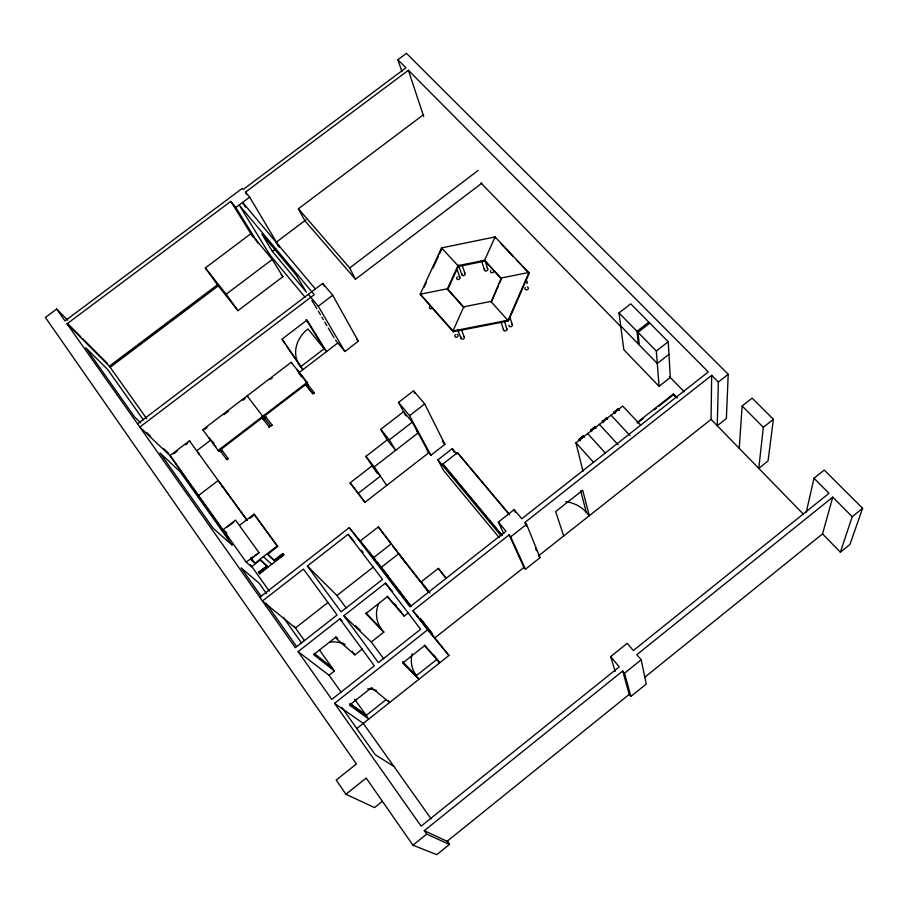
<?xml version="1.0" encoding="UTF-8"?>
<svg xmlns="http://www.w3.org/2000/svg" width="908" height="908" viewBox="0 0 908 908"><rect width="100%" height="100%" fill="white"/><g stroke="black" fill="none" stroke-linecap="round" stroke-linejoin="round"><path stroke-width="1.36" d="M803.41 514.234L711.077 419.394L711.668 375.333L524.926 522.418L526.504 526.277M711.668 375.333L718.341 382.041L717.252 425.727L726.377 418.497L728.216 374.255L406.444 53.334L397.874 59.724L401.926 71.641M739.237 448.314L742.142 405.989L752.119 398.101L773.389 419.314L768.055 460.98L758.77 468.38L763.333 427.305L773.389 419.314M806.281 512.157L813.999 478.266L824.248 470.049L862.6 508.298L849.945 544.448L840.365 552.189L822.557 533.893L832.761 497.13L852.203 516.686L840.365 552.189M508.423 320.989L529.205 273.297L495.098 236.931L441.549 247.895L420.211 294.203L453.24 331.749L508.423 320.989L490.887 301.433L463.772 306.802L452.933 330.977L453.24 331.749M498.231 286.224L491.149 302.25L501.261 277.996L528.989 272.445L508.174 320.195L452.933 330.977L420.211 294.203L447.44 288.767L457.927 265.669L484.634 260.267L495.098 236.931L495.348 237.794M499.321 283.761L500.955 280.061M447.746 289.584L447.44 288.767L464.067 307.596L447.746 289.584L458.222 266.509L457.927 265.669L441.549 247.895L441.856 248.747L439.495 253.888M424.104 287.303L426.476 282.161M432.98 268.03L438.314 256.465M644.43 677.516L822.557 533.893M447.111 841.307L629.233 694.404L622.695 671.046L424.297 830.65L426.726 834.089L449.358 844.485L447.111 841.307L424.297 830.65M852.203 516.686L862.6 508.298M629.233 694.404L630.912 696.425L646.235 684.053L641.184 659.798L636.837 654.668L832.761 497.13M615.215 671.523L610.653 656.62L627.235 643.318L633.353 650.537L828.981 493.328L813.999 478.266M630.912 696.425L624.511 673.225L641.184 659.798M67.578 320.093L56.648 309.072L45.4 317.459L356.401 763.98L336.187 780.051L345.903 794.25L366.208 778.065L412.947 845.178L426.726 834.089M382.177 801.446L374.505 807.598L345.903 794.25M385.889 699.807L366.196 715.413L350.204 703.768M356.685 728.636L448.938 655.474L412.879 610.687L509.082 534.903L510.693 536.832L525.437 569.225L540.078 557.648L526.549 524.336L524.926 522.418M718.341 382.041L728.216 374.255M610.653 656.62L619.222 666.881L421.119 826.144L334.541 703.325L427.566 629.846L448.938 655.474M435.216 637.598L523.939 567.421L509.082 534.903M711.077 419.394L538.569 555.844L540.078 557.648M422.163 583.095L421.221 581.835L438.326 568.385L446.225 578.362M503.758 533.598L498.367 522.066L514.132 509.66L521.816 518.74L708.285 371.94L408.384 70.291L245.455 192.156L246.885 194.562M637.03 422.606L673.384 394.004L677.243 397.999M637.552 422.969L643.102 418.599M654.214 409.86L656.427 408.112M658.652 406.364L673.418 394.742L673.384 394.004M341.941 620.777L339.887 618.847L298.096 651.615L329.059 675.246L334.462 670.989L319.264 649.719M334.462 670.989L313.623 654.611L335.268 637.62L354.914 654.872L362.303 649.05M392.562 591.653L385.412 583.152L343.894 615.703L371.281 641.99L383.846 632.093L365.947 612.809M383.846 632.093L365.867 613.592L387.341 596.726L404.162 616.089L408.486 612.684M510.693 536.832L526.549 524.336M668.958 354.347L657.29 363.484L620.709 325.915M579.906 440.811L578.839 439.393L583.095 436.044L584.094 437.145M591.607 431.618L590.54 430.21L594.797 426.874L595.784 427.963M602.22 421.04C604.728 419.417 599.564 427.725 606.465 417.714L607.531 419.121L606.465 417.714M613.887 411.891C616.634 410.2 611.005 418.667 618.121 408.566L619.177 409.985L618.121 408.566M578.918 439.71L583.095 436.044M590.609 430.528L594.797 426.874M602.288 421.369L606.521 418.043M613.944 412.221L618.178 408.906M583.015 471.422L575.944 442.775L622.74 406.058L640.753 425.25M582.039 438.189L579.94 439.461L580.439 440.005M592.731 429.802L594.683 427.895L595.183 428.44M606.862 419.269C605.806 418.043 606.975 420.495 607.475 418.792M619.131 409.644L618.076 409.917M659.072 386.297L670.286 377.49L668.231 341.737L630.72 303.828L619.006 312.942L623.83 349.739L659.072 386.297L656.325 351.055L619.006 312.942M373.177 557.977L391.393 543.733L378.296 526.924L360.192 541.032L388.102 576.171M327.743 602.696L295.441 627.961L262.423 601.017L303.442 569.089L337.084 615.011L295.35 647.71L67.033 323.816L230.757 201.394L235.83 207.467L257.872 242.969M354.29 541.724L348.116 534.313L307.369 566.024L336.936 595.5L373.472 566.921M656.325 351.055L668.231 341.737M259.79 597.282L349.262 527.673L375.594 559.861M499.275 537.684L443.626 470.548L437.928 459.823L452.332 448.609L456.849 453.966M501.761 535.209L442.843 464.045L457.439 452.672L509.172 514.098M648.8 322.102L636.996 331.306L638.347 344.03M649.799 323.112L637.995 332.328L639.323 345.029M267.792 566.796L260.29 560.02L251.55 566.796L246.147 562.086L223.141 529.659L235.512 520.114L259.03 552.688L250.483 559.305L254.91 563.232L277.19 545.958L277.746 546.491L267.565 554.379L274.931 561.246L283.818 554.901L259.54 573.754L267.792 566.796L260.46 559.782M364.937 502.351L358.251 493.316L380.429 476.098L372.178 465.77L350.091 482.874L364.937 502.351L428.826 452.706L412.289 422.129L403.583 411.687L380.747 429.336L387.183 439.926L395.65 450.323L389.35 439.881L380.747 429.336M259.54 573.754L258.44 572.392L267.02 565.729M267.712 554.164L274.171 560.179L282.728 553.539L283.818 554.901M264.296 568.408L258.44 572.392M274.227 560.701L283.046 553.846M427.169 450.709L430.914 455.226L444.92 444.33L424.683 403.958L413.549 390.803L398.51 402.414L405.853 415.841M430.914 455.226L409.553 415.648L424.683 403.958M377.058 473.057L365.901 456.395L387.171 439.937M389.35 439.881L412.289 422.129M246.147 562.086L259.03 552.688M386.672 485.462L374.278 466.882L418.111 432.912L416.397 430.846M227.431 526.958L233.765 522.077M239.723 525.199L254.024 514.155L277.746 546.491M250.131 518.162L254.592 514.722M335.495 340.148L344.904 351.498L358.331 341.226L332.714 295.27L322.68 283.421L137.562 423.877M218.646 451.151L307.653 383.04L307.165 382.336L218.045 450.516L218.646 451.151L202.79 429.711L291.162 362.315L307.653 383.04M312.67 393.402L314.316 392.767L312.954 393.811L307.074 386.365L308.425 385.332L301.978 375.935M228.226 458.722L226.512 459.414L228.226 458.722L220.689 448.473M272.094 425.114L269.04 426.828L272.094 425.114L264.376 415.058M190.078 441.413L189.454 440.777L169.955 455.646L228.453 537.74L170.602 456.27M204.788 429.302L207.035 427.589M223.856 414.752L228.351 411.335M242.924 400.212L245.171 398.499M270.232 379.385L272.457 377.683M173.848 453.796L177.094 451.31M185.754 444.716L187.922 443.059M197.081 450.493L210.588 440.176M298.391 373.097L337.697 343.076M344.904 351.498L318.265 306.246L332.714 295.27M423.593 114.624L298.403 208.761L304.827 220.678L355.459 279.267L481.842 183.178M355.459 279.267L349.682 267.962L478.221 170.386M205.322 267.928L226.194 294.215L272.275 259.461L250.869 233.708L205.322 267.928L217.455 284.806L237.964 310.661L282.887 276.702L272.275 259.461M67.033 323.816L109.369 366.196L217.806 284.533M110.163 367.297L218.442 285.748M275.589 242.697L305.985 219.804M272.445 251.516L261.81 234.014L296.349 275.317L306.371 292.16L272.445 251.516L275.828 248.974M235.83 207.467L249.655 197.115L245.455 192.156M458.222 266.509L484.895 261.118L501.5 278.835L484.634 260.267L484.895 261.118M412.947 845.178L436.737 854.666L449.619 844.281L447.36 841.103M393.89 766.443L375.31 754.775L341.907 707.491M334.541 703.325L363.291 723.404L431.186 818.903M350.091 703.609L366.083 715.266M314.225 653.42L331.863 667.357M335.654 636.599L337.731 638.426M342.929 643.023L345.017 644.85M223.141 529.659L226.864 533.007M263.365 556.683L271.685 564.322M199.011 496.245L198.364 495.689L218.204 480.468L246.919 519.921M171.022 456.622L139.821 427.078L314.247 294.669L239.144 204.981L269.789 254.842M146.653 432.492L150.683 436.328M163.803 448.779L168.854 453.557M140.729 422.912L134.781 417.226L85.715 347.707L107.655 369.488L143.43 419.95M355.369 625.635L360.476 630.549M402.698 662.011L419.031 679.195L402.687 663.01L424.569 645.702L439.699 662.806L436.907 659.129M402.811 662.159L416.375 675.631L437.02 659.276L424.331 644.907M67.952 323.884L80.778 336.743M82.753 338.718L107.405 363.427M397.874 59.724L405.921 67.816L243.185 189.466L242.277 188.399L64.99 320.921L56.648 309.072M742.142 405.989L763.333 427.305M480.899 182.962L621.095 326.959M669.468 376.638L684.269 391.859M673.418 394.742L676.21 397.636M501.148 243.877L512.759 256.056M516.629 260.108L529.205 273.297M213.232 443.762L215.877 446.554M219.396 450.266L221.155 452.127L222.528 451.072L220.769 449.21M208.749 437.656L214.061 443.274M202.79 429.711L203.403 430.358M611.073 415.206L629.936 435.522M599.382 424.388L618.155 444.806M594.854 427.203L595.852 428.292M590.54 430.21L591.539 431.3M587.669 433.57L605.409 453.069M583.174 436.373L584.162 437.463M578.839 439.393L579.826 440.482M575.944 442.775L593.594 462.376M565.661 501.693A32.938 31.303 -13 0 1 586.307 512.362L589.269 515.744L582.698 490.229L555.651 511.567L563.698 535.97M298.403 208.761L349.682 267.962M387.205 596.113L401.472 612.56L399.032 609.347M509.49 514.813L457.439 452.672M315.36 288.982L242.606 202.393L245.501 207.16M277.19 244.604L278.79 246.511M356.606 339.172L358.331 341.226M442.31 441.22L444.92 444.33M308.311 294.328L318.265 306.246M398.51 402.414L409.553 415.648M498.367 522.066L505.983 531.203L409.917 606.828L349.262 527.673M622.695 671.046L624.511 673.225M267.406 251.97L305.156 297.359M442.843 464.045L502.34 535.606M361.35 550.18L363.109 552.302M437.928 459.823L501.103 535.868M281.128 274.591L282.887 276.702M523.939 567.421L525.437 569.225M416.227 614.432L418.032 616.6M419.837 618.779L432.458 633.988L420.393 618.269M261.969 417.691L263.57 419.666L266.294 417.578L264.705 415.603M263.331 416.647L270.72 426.17M263.297 416.988L247.124 395.899L247.668 396.592M365.901 456.395L374.278 466.882M299.822 374.561L301.399 376.548M306.416 382.881L314.316 392.767M305.951 385.015L312.954 393.811M446.203 578.532L438.326 568.385M350.091 482.874L358.251 493.316M421.221 581.835L429.927 592.992M429.132 592.549L398.805 553.63L381.031 567.545L410.87 606.453M392.858 546.355L420.79 582.198M422.492 584.389L427.6 590.938M377.263 562.029L411.131 606.192M420.245 618.688L426.215 626.475M412.879 610.687L427.566 629.846M261.652 417.135L269.358 427.214M348.116 534.313L382.54 579.383L341.079 611.879L307.369 566.024M385.412 583.152L420.631 629.278L378.386 662.624L343.894 615.703M394.957 603.99L396.58 606.135M402.142 613.445L404.162 616.089M433.513 654.668L435.216 656.904M391.393 543.733L405.479 562.551M378.296 526.924L390.429 543.12M336.936 595.5L346.118 607.917M371.281 641.99L383.698 658.811M219.327 449.517L226.852 459.777M339.887 618.847L374.312 665.836L331.795 699.421L298.096 651.615M254.024 514.155L277.19 545.958M282.728 553.539L283.5 554.595M352.293 651.274L354.914 654.872M388.295 700.738L389.6 702.531L371.531 687.651L349.489 705.085L368.784 719.045L354.619 699.217M189.454 440.777L247.169 520.511M274.171 560.179L274.931 561.246M226.194 294.215L237.964 310.661M250.824 557.501L254.91 563.232M109.369 366.196L146.687 418.69M250.449 564.651L269.256 591.108M294.203 626.214L304.396 640.549M329.059 675.246L341.226 692.361M266.555 593.639L259.2 583.254L241.097 567.863L261.436 596.681M283.364 617.349L301.581 643.034M265.987 603.139L296.417 646.246M305.633 384.288L307.074 386.365M297.268 370.055L302.33 377.41M291.162 362.315L291.661 363.03M282.059 339.467L285.146 344.019M286.69 346.3L302.897 369.658L282.127 339.024L307.04 320.081L326.539 351.6L307.982 328.98A29.726 25.776 -31.2 0 0 300.593 366.787L324.213 348.751L306.064 319.48M230.757 201.394L252.98 237.079M311.887 300.355L316.892 308.799M318.322 311.206L320.467 314.826M321.897 317.233L323.327 319.65M324.758 322.056L326.903 325.677M328.333 328.083L334.053 337.731M249.655 197.115L279.585 247.464M322.68 283.421L324.065 285.861M413.549 390.803L414.82 393.289M452.332 448.609L454.125 452.263M514.132 509.66L515.199 512.191M535.425 548.137L536.469 550.702M457.621 329.502L461.071 338.355M461.775 330.591L464.215 336.925M456.826 268.882L459.845 277.349M458.472 265.113L461.9 274.818M462.444 266.135L464.987 273.421M408.384 70.291L423.661 116.36M481.456 260.471L484.566 270.266M501.171 322.363L503.622 330.092M504.383 320.933L506.914 329.059M485.088 260.63L487.766 269.222M509.956 317.096L512.294 324.882M580.643 490.751L586.307 512.362M615.045 412.289L615.556 412.834M329.74 642.183A26.241 24.368 -56.4 0 1 344.688 644.612M381.19 628.529A25.81 24.402 -46.3 0 1 378.681 603.752M416.273 675.484A26.366 25.356 -53.1 0 1 412.119 653.726M367.626 688.9A26.888 25.254 -63.4 0 1 376.627 690.704M527.264 286.894A1.725 1.51 -17 0 1 528.15 288.926A1.725 1.51 -17 0 1 525.721 289.697A1.725 1.51 -17 0 1 525.267 287.518M511.624 323.906A1.737 1.532 -18.3 0 1 512.135 325.813A1.737 1.532 -18.3 0 1 510.103 326.744A1.737 1.532 -18.3 0 1 508.889 325.155M506.255 328.072A1.737 1.532 -18.7 0 1 506.743 329.99A1.737 1.532 -18.7 0 1 504.7 330.898A1.737 1.532 -18.7 0 1 503.509 329.298M463.682 336.335A1.725 1.521 -22 0 1 464.079 338.366A1.725 1.521 -22 0 1 461.854 339.081A1.725 1.521 -22 0 1 461.071 337.174M457.099 334.28A1.725 1.521 -22.4 0 1 457.848 336.482A1.725 1.521 -22.4 0 1 455.271 336.981A1.725 1.521 -22.4 0 1 455.419 334.598M432.639 307.733A1.703 1.476 -23.6 0 1 430.256 308.663A1.703 1.476 -23.6 0 1 429.79 306.473M493.77 270.924A1.703 1.476 -19.2 0 1 491.682 272.74A1.703 1.476 -19.2 0 1 490.774 270.471M526.277 281.003A1.725 1.498 -17 0 1 526.719 283.557M458.949 276.622A1.691 1.464 -21.4 0 1 459.709 278.733A1.691 1.464 -21.4 0 1 457.178 279.255A1.691 1.464 -21.4 0 1 457.303 276.963M225.559 491.807A1.759 1.544 -43.3 0 1 227.261 493.555M487.119 268.291A1.703 1.464 -19.5 0 1 487.528 270.232A1.703 1.464 -19.5 0 1 485.337 270.947A1.703 1.464 -19.5 0 1 484.554 269.131M464.465 272.865A1.691 1.464 -21 0 1 464.839 274.806A1.691 1.464 -21 0 1 462.66 275.51A1.691 1.464 -21 0 1 461.9 273.683M197.569 452.536A1.725 1.487 -41.9 0 1 198.659 454.658M221.927 486.847A1.748 1.532 -43.1 0 1 223.663 488.152M232.085 545.016L213.221 528.365L159.956 452.899L180.193 471.82L232.085 545.016"/></g></svg>
